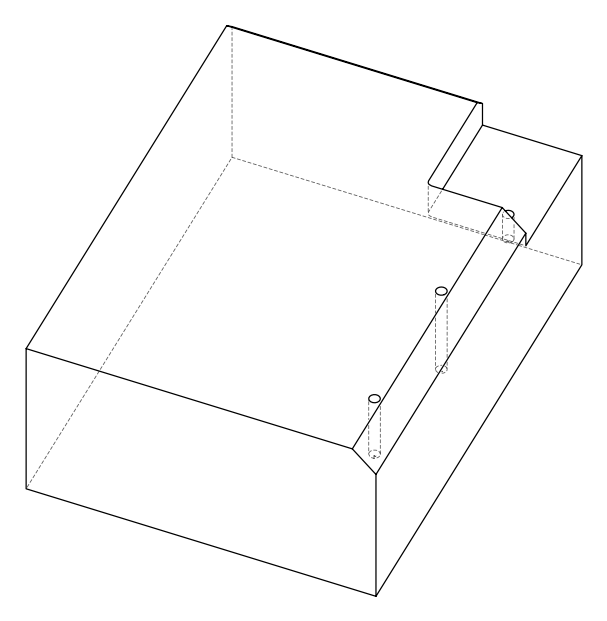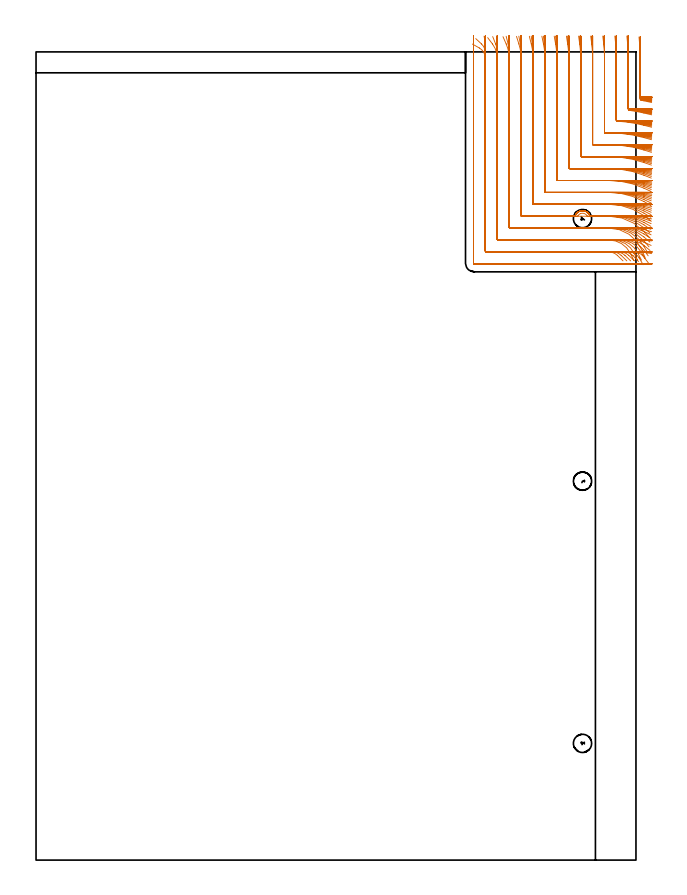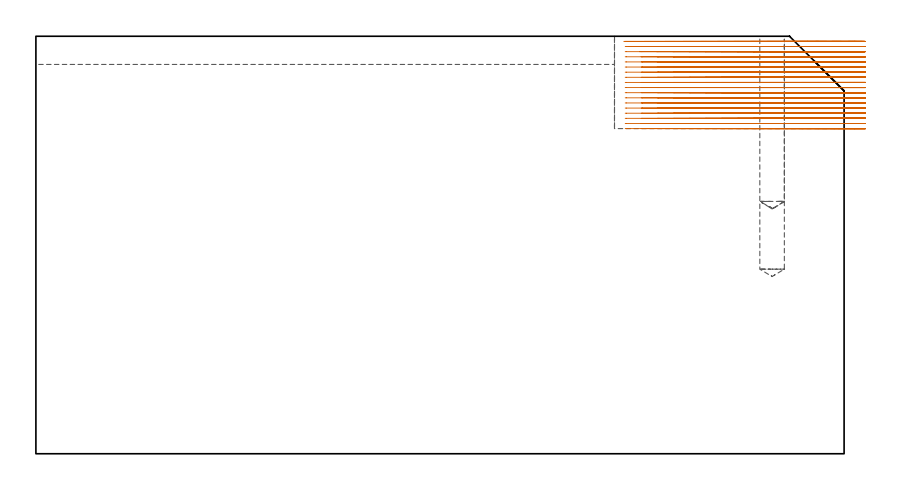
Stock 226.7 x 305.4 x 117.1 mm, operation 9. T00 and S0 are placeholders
(PLAN: 9 operations, 3 tool changes, 70.7 min)
(1 SPOT_DRILL | STEP1POCKET | NXT0321_9005460120000 | 0.03 min | 1 mm3)
(2 SPOT_DRILL_1 | STEP1POCKET_1 | NXT0321_9005460120000 | 0.03 min | 0 mm3)
(3 SPOT_DRILL_2 | STEP1POCKET_2 | NXT0321_9005460120000 | 0.03 min | 2801 mm3)
(4 DRILL_BLIND_HOLE_INTO_CENTER | STEP1POCKET | UGT0301_464 | 0.2 min | 1747 mm3)
(5 DRILL_BLIND_HOLE_INTO_CENTER_1 | STEP1POCKET_1 | UGT0301_464 | 0.28 min | 2456 mm3)
(6 DRILL_BLIND_HOLE_INTO_CENTER_2 | STEP1POCKET_2 | UGT0301_464 | 0.1 min | 804 mm3)
(7 AREA_MILL | FG_CHAMFER_SURFACE | UGT0205_001 | 4.11 min | 5219 mm3)
(8 AREA_MILL_1 | FG_CHAMFER_SURFACE_1 | UGT0205_001 | 10.91 min | 26872 mm3)
(9 MILL_CORNER_NOTCH_RECTANGULAR | CORNER_NOTCH_RECTANGULAR | NXT0201_008 | Follow Part, ap 1.5, ae 75% | 55 min | 134739 mm3)
(TOOL NXT0321_9005460120000 | NC Spot Drill, 142deg, 12mm, Carbide, Uncoated | D12 PA142 FL30 Z2)
(TOOL UGT0301_464 | Carbide Drill 6.9 mm | D6.9 PA118 FL69 Z2)
(TOOL UGT0205_001 | Chamfer Mill 20 x 3 x 45 deg. | D20 FL50 Z2)
(TOOL NXT0201_008 | ENDMILL 6mm [2P460-0600-NA 1630] | D6 FL26 Z6)
(OP 9 MILL_CORNER_NOTCH_RECTANGULAR)
G17 G21 G94 G90
T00 M6
G54
G17 G0 G90 X227.852 Y311.047 S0 M3
G43 Z127.1 H1
Z115.661
G94 G1 X228.094 Y308.056 F250.
G2 X228.3 Y302.966 R63. F500.
G1 Y287.432
G3 X228.539 Y287.142 R0.3
G2 X229.7 Y286.905 R63.
G1 X232.634 Y286.278 F250.
G0 Z127.1
X223.268 Y311.387
Z115.661
G1 X223.547 Y308.4
G2 X223.8 Y302.966 R58.5 F500.
G1 Y283.605
G3 X224.057 Y283.312 R0.3
G2 X229.7 Y282.295 R58.5
G1 X232.623 Y281.619 F250.
G0 Z127.1
X218.724 Y311.385
Z115.661
G1 X219.026 Y308.4
G2 X219.3 Y302.966 R54. F500.
G1 Y279.509
G3 X219.579 Y279.213 R0.3
G2 X229.7 Y277.666 R54.
G1 X232.609 Y276.934 F250.
G0 Z127.1
X214.171 Y311.382
Z115.661
G1 X214.501 Y308.4
G2 X214.8 Y302.966 R49.5 F500.
G1 Y275.096
G3 X215.096 Y274.8 R0.3
G1 X216.517
G2 X229.7 Y273.012 R49.5
G1 X232.592 Y272.213 F250.
G0 Z127.1
X209.608 Y311.378
Z115.661
G1 X209.971 Y308.4
G2 X210.3 Y302.966 R45. F500.
G1 Y270.596
G3 X210.596 Y270.3 R0.3
G1 X216.517
G2 X229.7 Y268.326 R45.
G1 X232.568 Y267.447 F250.
G0 Z127.1
X205.031 Y311.373
Z115.661
G1 X205.434 Y308.4
G2 X205.8 Y302.966 R40.5 F500.
G1 Y266.097
G3 X206.097 Y265.8 R0.3
G1 X216.517
G2 X229.7 Y263.594 R40.5
G1 X232.537 Y262.618 F250.
G0 Z127.1
X200.435 Y311.366
Z115.661
G1 X200.887 Y308.4
G2 X201.3 Y302.966 R36. F500.
G1 Y261.597
G3 X201.597 Y261.3 R0.3
G1 X216.517
G2 X229.7 Y258.8 R36.
G1 X232.492 Y257.701 F250.
G0 Z127.1
X195.81 Y311.355
Z115.661
G1 X196.328 Y308.4
G2 X196.8 Y302.966 R31.5 F500.
G1 Y257.097
G3 X197.097 Y256.8 R0.3
G1 X216.517
G2 X229.7 Y253.909 R31.5
G1 X232.425 Y252.653 F250.
G0 Z127.1
X191.144 Y311.339
Z115.661
G1 X191.747 Y308.4
G2 X192.3 Y302.966 R27. F500.
G1 Y252.597
G3 X192.597 Y252.3 R0.3
G1 X216.517
G2 X229.7 Y248.863 R27.
G1 X232.318 Y247.398 F250.
G0 Z127.1
X186.409 Y311.311
Z115.661
G1 X187.134 Y308.4
G2 X187.8 Y302.966 R22.5 F500.
G1 Y248.097
G3 X188.097 Y247.8 R0.3
G1 X216.517
G2 X229.7 Y243.534 R22.5
G1 X232.131 Y241.776 F250.
G0 Z127.1
X181.554 Y311.26
Z115.661
G1 X182.46 Y308.4
G2 X183.3 Y302.966 R18. F500.
G1 Y243.597
G3 X183.597 Y243.3 R0.3
G1 X203.644
G2 X203.973 Y244.01 R3.005
X209.215 Y243.668 R2.997
X209.358 Y243.3 R2.999
G1 X216.517
G2 X229.7 Y237.556 R18.
G1 X231.743 Y235.359 F250.
G0 Z127.1
X176.45 Y311.146
Z115.661
G1 X177.658 Y308.4
G2 X178.8 Y302.966 R13.5 F500.
G1 Y239.098
G3 X179.098 Y238.8 R0.3
G1 X216.517
G2 X229.019 Y230.396 R13.5
G1 X230.151 Y227.618 F250.
G0 Z127.1
X170.663 Y310.791
Z115.661
G1 X172.474 Y308.4
G2 X174.3 Y302.966 R9. F500.
G1 Y234.598
G3 X174.598 Y234.3 R0.3
G1 X216.517
G2 X224.58 Y229.3 R9.
G1 X225.913 Y226.612 F250.
G0 Z127.1
X164.903 Y308.359
Z115.661
G1 X167.514 Y306.883
G2 X169.8 Y302.966 R4.5 F500.
G1 Y230.098
G3 X170.098 Y229.8 R0.3
G1 X216.517
G2 X219.654 Y228.527 R4.5
G1 X221.805 Y226.436 F250.
G0 Z127.1
X165.3 Y305.966
Z115.661
G1 Y302.966
Y225.598 F500.
G3 X165.598 Y225.3 R0.3
G1 X216.517
X219.517 F250.
G0 Z127.1
X228.096 Y310.975
Z114.222
G1 X228.233 Y307.978
G2 X228.3 Y305.084 R63. F500.
G1 Y287.695
G3 X228.545 Y287.404 R0.3
G2 X229.7 Y287.196 R63.
G1 X232.647 Y286.637 F250.
G0 Z127.1
X223.536 Y311.395
Z114.222
G1 X223.706 Y308.4
G2 X223.8 Y305.084 R58.5 F500.
G1 Y283.774
G3 X224.065 Y283.48 R0.3
G2 X229.7 Y282.609 R58.5
G1 X232.639 Y282.007 F250.
G0 Z127.1
X219.014 Y311.394
Z114.222
G1 X219.198 Y308.4
G2 X219.3 Y305.084 R54. F500.
G1 Y279.571
G3 X219.587 Y279.275 R0.3
G2 X229.7 Y278.008 R54.
G1 X232.628 Y277.356 F250.
G0 Z127.1
X214.488 Y311.393
Z114.222
G1 X214.689 Y308.4
G2 X214.8 Y305.084 R49.5 F500.
G1 Y275.096
G3 X215.096 Y274.8 R0.3
G1 X217.958
G2 X229.7 Y273.387 R49.5
G1 X232.614 Y272.675 F250.
G0 Z127.1
X209.957 Y311.392
Z114.222
G1 X210.178 Y308.4
G2 X210.3 Y305.084 R45. F500.
G1 Y270.596
G3 X210.596 Y270.3 R0.3
G1 X217.958
G2 X229.7 Y268.741 R45.
G1 X232.596 Y267.958 F250.
G0 Z127.1
X205.418 Y311.39
Z114.222
G1 X205.664 Y308.4
G2 X205.8 Y305.084 R40.5 F500.
G1 Y266.097
G3 X206.097 Y265.8 R0.3
G1 X217.958
G2 X229.7 Y264.06 R40.5
G1 X232.571 Y263.191 F250.
G0 Z127.1
X200.871 Y311.387
Z114.222
G1 X201.147 Y308.4
G2 X201.3 Y305.084 R36. F500.
G1 Y261.597
G3 X201.597 Y261.3 R0.3
G1 X217.958
G2 X229.7 Y259.331 R36.
G1 X232.536 Y258.353 F250.
G0 Z127.1
X196.309 Y311.383
Z114.222
G1 X196.625 Y308.4
G2 X196.8 Y305.084 R31.5 F500.
G1 Y257.097
G3 X197.097 Y256.8 R0.3
G1 X217.958
G2 X229.7 Y254.53 R31.5
G1 X232.484 Y253.411 F250.
G0 Z127.1
X191.727 Y311.377
Z114.222
G1 X192.096 Y308.4
G2 X192.3 Y305.084 R27. F500.
G1 Y252.597
G3 X192.597 Y252.3 R0.3
G1 X217.958
G2 X229.7 Y249.613 R27.
G1 X232.401 Y248.308 F250.
G0 Z127.1
X187.112 Y311.367
Z114.222
G1 X187.554 Y308.4
G2 X187.8 Y305.084 R22.5 F500.
G1 Y248.097
G3 X188.097 Y247.8 R0.3
G1 X217.958
G2 X229.7 Y244.493 R22.5
G1 X232.259 Y242.927 F250.
G0 Z127.1
X182.439 Y311.349
Z114.222
G1 X182.992 Y308.4
G2 X183.3 Y305.084 R18. F500.
G1 Y243.597
G3 X183.597 Y243.3 R0.3
G1 X203.644
G2 X203.973 Y244.01 R3.005
X209.215 Y243.668 R2.997
X209.358 Y243.3 R2.999
G1 X217.958
G2 X229.7 Y238.943 R18.
G1 X231.974 Y236.986 F250.
G0 Z127.1
X177.65 Y311.308
Z114.222
G1 X178.386 Y308.4
G2 X178.8 Y305.084 R13.5 F500.
G1 Y239.097
G3 X179.098 Y238.8 R0.3
G1 X217.958
G2 X229.684 Y231.989 R13.5
G1 X231.17 Y229.384 F250.
G0 Z127.1
X172.562 Y311.189
Z114.222
G1 X173.667 Y308.4
G2 X174.3 Y305.084 R9. F500.
G1 Y234.598
G3 X174.598 Y234.3 R0.3
G1 X217.958
G2 X226.02 Y229.3 R9.
G1 X227.353 Y226.613 F250.
G0 Z127.1
X166.157 Y310.424
Z114.222
G1 X168.358 Y308.385
G2 X169.8 Y305.084 R4.5 F500.
G1 Y230.098
G3 X170.098 Y229.8 R0.3
G1 X217.958
G2 X221.094 Y228.527 R4.5
G1 X223.245 Y226.436 F250.
G0 Z127.1
X165.3 Y308.084
Z114.222
G1 Y305.084
Y225.598 F500.
G3 X165.598 Y225.3 R0.3
G1 X217.958
X220.958 F250.
G0 Z127.1
X228.29 Y310.938
Z112.783
G1 X228.3 Y307.938
Y307.743 F500.
Y287.923
G3 X228.552 Y287.631 R0.3
G2 X229.7 Y287.452 R63.
G1 X232.66 Y286.961 F250.
G0 Z127.1
X223.763 Y311.4
Z112.783
G1 X223.796 Y308.4
G2 X223.8 Y307.743 R58.5 F500.
G1 Y283.907
G3 X224.072 Y283.613 R0.3
G2 X229.7 Y282.885 R58.5
G1 X232.653 Y282.357 F250.
G0 Z127.1
X219.259 Y311.4
Z112.783
G1 X219.296 Y308.4
G2 X219.3 Y307.743 R54. F500.
G1 Y279.596
G3 X219.595 Y279.3 R0.3
G2 X229.7 Y278.308 R54.
G1 X232.645 Y277.735 F250.
G0 Z127.1
X214.756 Y311.4
Z112.783
G1 X214.796 Y308.4
G2 X214.8 Y307.743 R49.5 F500.
G1 Y275.096
G3 X215.096 Y274.8 R0.3
G1 X219.396
G2 X229.7 Y273.716 R49.5
G1 X232.634 Y273.091 F250.
G0 Z127.1
X210.251 Y311.4
Z112.783
G1 X210.295 Y308.4
G2 X210.3 Y307.743 R45. F500.
G1 Y270.596
G3 X210.596 Y270.3 R0.3
G1 X219.396
G2 X229.7 Y269.104 R45.
G1 X232.62 Y268.417 F250.
G0 Z127.1
X205.746 Y311.4
Z112.783
G1 X205.795 Y308.4
G2 X205.8 Y307.743 R40.5 F500.
G1 Y266.097
G3 X206.097 Y265.8 R0.3
G1 X219.396
G2 X229.7 Y264.467 R40.5
G1 X232.601 Y263.704 F250.
G0 Z127.1
X201.239 Y311.4
Z112.783
G1 X201.294 Y308.4
G2 X201.3 Y307.743 R36. F500.
G1 Y261.597
G3 X201.597 Y261.3 R0.3
G1 X219.396
G2 X229.7 Y259.794 R36.
G1 X232.574 Y258.935 F250.
G0 Z127.1
X196.731 Y311.399
Z112.783
G1 X196.793 Y308.4
G2 X196.8 Y307.743 R31.5 F500.
G1 Y257.097
G3 X197.097 Y256.8 R0.3
G1 X219.396
G2 X229.7 Y255.067 R31.5
G1 X232.535 Y254.086 F250.
G0 Z127.1
X192.219 Y311.399
Z112.783
G1 X192.292 Y308.4
G2 X192.3 Y307.743 R27. F500.
G1 Y252.597
G3 X192.597 Y252.3 R0.3
G1 X219.396
G2 X229.7 Y250.256 R27.
G1 X232.473 Y249.112 F250.
G0 Z127.1
X187.703 Y311.399
Z112.783
G1 X187.79 Y308.4
G2 X187.8 Y307.743 R22.5 F500.
G1 Y248.097
G3 X188.097 Y247.8 R0.3
G1 X219.396
G2 X229.7 Y245.302 R22.5
G1 X232.367 Y243.928 F250.
G0 Z127.1
X183.178 Y311.398
Z112.783
G1 X183.288 Y308.4
G2 X183.3 Y307.743 R18. F500.
G1 Y243.597
G3 X183.597 Y243.3 R0.3
G1 X203.644
G2 X203.973 Y244.01 R3.005
X209.215 Y243.668 R2.997
X209.358 Y243.3 R2.999
G1 X219.396
G2 X229.7 Y240.059 R18.
G1 X232.16 Y238.341 F250.
G0 Z127.1
X178.638 Y311.396
Z112.783
G1 X178.784 Y308.4
G2 X178.8 Y307.743 R13.5 F500.
G1 Y239.097
G3 X179.097 Y238.8 R0.3
G1 X219.396
G2 X229.7 Y234.022 R13.5
G1 X231.638 Y231.732 F250.
G0 Z127.1
X174.057 Y311.392
Z112.783
G1 X174.276 Y308.4
G2 X174.3 Y307.743 R9. F500.
G1 Y234.598
G3 X174.598 Y234.3 R0.3
G1 X219.396
G2 X227.414 Y229.387 R9.
G1 X228.777 Y226.714 F250.
G0 Z127.1
X169.313 Y311.368
Z112.783
G1 X169.752 Y308.4
G2 X169.8 Y307.743 R4.5 F500.
G1 Y230.098
G3 X170.098 Y229.8 R0.3
G1 X219.396
G2 X222.533 Y228.527 R4.5
G1 X224.684 Y226.435 F250.
G0 Z127.1
X165.3 Y310.743
Z112.783
G1 Y307.743
Y225.598 F500.
G3 X165.598 Y225.3 R0.3
G1 X219.396
X222.396 F250.
G0 Z127.1
X228.3 Y310.938
Z111.344
G1 Y307.938
Y288.117 F500.
G3 X228.559 Y287.824 R0.3
G2 X229.7 Y287.673 R63.
G1 X232.67 Y287.25 F250.
G0 Z127.1
X223.799 Y311.4
Z111.344
G1 X223.8 Y308.4
Y288.117 F500.
Y284.005
G3 X224.079 Y283.71 R0.3
G2 X229.7 Y283.124 R58.5
G1 X232.665 Y282.669 F250.
G0 Z127.1
X219.299 Y311.4
Z111.344
G1 X219.3 Y308.4
Y284.005 F500.
Y279.596
G3 X219.596 Y279.3 R0.3
G1 X220.831
G2 X229.7 Y278.567 R54.
G1 X232.659 Y278.074 F250.
G0 Z127.1
X214.799 Y311.4
Z111.344
G1 X214.8 Y308.4
Y279.596 F500.
Y275.096
G3 X215.096 Y274.8 R0.3
G1 X220.831
G2 X229.7 Y273.999 R49.5
G1 X232.651 Y273.462 F250.
G0 Z127.1
X210.299 Y311.4
Z111.344
G1 X210.3 Y308.4
Y275.096 F500.
Y270.596
G3 X210.596 Y270.3 R0.3
G1 X220.831
G2 X229.7 Y269.417 R45.
G1 X232.641 Y268.826 F250.
G0 Z127.1
X205.799 Y311.4
Z111.344
G1 X205.8 Y308.4
Y270.596 F500.
Y266.097
G3 X206.097 Y265.8 R0.3
G1 X220.831
G2 X229.7 Y264.817 R40.5
G1 X232.627 Y264.16 F250.
G0 Z127.1
X201.298 Y311.4
Z111.344
G1 X201.3 Y308.4
Y266.097 F500.
Y261.597
G3 X201.597 Y261.3 R0.3
G1 X220.831
G2 X229.7 Y260.191 R36.
G1 X232.608 Y259.451 F250.
G0 Z127.1
X196.798 Y311.4
Z111.344
G1 X196.8 Y308.4
Y261.597 F500.
Y257.097
G3 X197.097 Y256.8 R0.3
G1 X220.831
G2 X229.7 Y255.526 R31.5
G1 X232.579 Y254.681 F250.
G0 Z127.1
X192.298 Y311.4
Z111.344
G1 X192.3 Y308.4
Y257.097 F500.
Y252.597
G3 X192.597 Y252.3 R0.3
G1 X220.831
G2 X229.7 Y250.802 R27.
G1 X232.534 Y249.817 F250.
G0 Z127.1
X187.797 Y311.4
Z111.344
G1 X187.8 Y308.4
Y252.597 F500.
Y248.097
G3 X188.097 Y247.8 R0.3
G1 X220.831
G2 X229.7 Y245.978 R22.5
G1 X232.457 Y244.796 F250.
G0 Z127.1
X183.297 Y311.4
Z111.344
G1 X183.3 Y308.4
Y248.097 F500.
Y243.597
G3 X183.597 Y243.3 R0.3
G1 X203.644
G2 X203.973 Y244.01 R3.005
X209.215 Y243.668 R2.997
X209.358 Y243.3 R2.999
G1 X220.831
G2 X229.7 Y240.964 R18.
G1 X232.311 Y239.485 F250.
G0 Z127.1
X178.796 Y311.4
Z111.344
G1 X178.8 Y308.4
Y243.597 F500.
Y239.097
G3 X179.097 Y238.8 R0.3
G1 X220.831
G2 X229.7 Y235.478 R13.5
G1 X231.962 Y233.508 F250.
G0 Z127.1
X174.294 Y311.4
Z111.344
G1 X174.3 Y308.4
Y239.097 F500.
Y234.598
G3 X174.598 Y234.3 R0.3
G1 X220.831
G2 X228.547 Y229.934 R9.
G1 X230.091 Y227.362 F250.
G0 Z127.1
X169.787 Y311.4
Z111.344
G1 X169.8 Y308.4
Y234.598 F500.
Y230.098
G3 X170.098 Y229.8 R0.3
G1 X220.831
G2 X223.968 Y228.527 R4.5
G1 X226.119 Y226.435 F250.
G0 Z127.1
X165.3 Y311.381
Z111.344
G1 Y308.381
Y225.598 F500.
G3 X165.598 Y225.3 R0.3
G1 X220.831
X223.831 F250.
G0 Z127.1
X228.3 Y310.938
Z109.905
G1 Y307.938
Y288.284 F500.
G3 X228.566 Y287.99 R0.3
G2 X229.7 Y287.867 R63.
G1 X232.679 Y287.516 F250.
G0 Z127.1
X223.8 Y311.4
Z109.905
G1 Y308.4
Y284.069 F500.
G3 X224.087 Y283.774 R0.3
G2 X229.7 Y283.334 R58.5
G1 X232.676 Y282.956 F250.
G0 Z127.1
X219.3 Y311.4
Z109.905
G1 Y308.4
Y279.596 F500.
G3 X219.596 Y279.3 R0.3
G1 X222.328
G2 X229.7 Y278.794 R54.
G1 X232.672 Y278.385 F250.
G0 Z127.1
X214.8 Y311.4
Z109.905
G1 Y308.4
Y275.096 F500.
G3 X215.096 Y274.8 R0.3
G1 X222.328
G2 X229.7 Y274.248 R49.5
G1 X232.667 Y273.801 F250.
G0 Z127.1
X210.3 Y311.4
Z109.905
G1 Y308.4
Y270.596 F500.
G3 X210.596 Y270.3 R0.3
G1 X222.328
G2 X229.7 Y269.692 R45.
G1 X232.659 Y269.201 F250.
G0 Z127.1
X205.8 Y311.4
Z109.905
G1 Y308.4
Y266.097 F500.
G3 X206.097 Y265.8 R0.3
G1 X222.328
G2 X229.7 Y265.123 R40.5
G1 X232.65 Y264.577 F250.
G0 Z127.1
X201.3 Y311.4
Z109.905
G1 Y308.4
Y261.597 F500.
G3 X201.597 Y261.3 R0.3
G1 X222.328
G2 X229.7 Y260.537 R36.
G1 X232.636 Y259.923 F250.
G0 Z127.1
X196.8 Y311.4
Z109.905
G1 Y308.4
Y257.097 F500.
G3 X197.097 Y256.8 R0.3
G1 X222.328
G2 X229.7 Y255.925 R31.5
G1 X232.617 Y255.223 F250.
G0 Z127.1
X192.3 Y311.4
Z109.905
G1 Y308.4
Y252.597 F500.
G3 X192.597 Y252.3 R0.3
G1 X222.328
G2 X229.7 Y251.274 R27.
G1 X232.586 Y250.455 F250.
G0 Z127.1
X187.8 Y311.4
Z109.905
G1 Y308.4
Y248.097 F500.
G3 X188.097 Y247.8 R0.3
G1 X222.328
G2 X229.7 Y246.558 R22.5
G1 X232.534 Y245.575 F250.
G0 Z127.1
X183.3 Y311.4
Z109.905
G1 Y308.4
Y243.597 F500.
G3 X183.597 Y243.3 R0.3
G1 X203.644
G2 X203.973 Y244.01 R3.005
X209.215 Y243.668 R2.997
X209.358 Y243.3 R2.999
G1 X222.328
G2 X229.7 Y241.721 R18.
G1 X232.437 Y240.493 F250.
G0 Z127.1
X178.8 Y311.4
Z109.905
G1 Y308.4
Y239.097 F500.
G3 X179.097 Y238.8 R0.3
G1 X222.328
G2 X229.7 Y236.61 R13.5
G1 X232.213 Y234.972 F250.
G0 Z127.1
X174.3 Y311.4
Z109.905
G1 Y308.4
Y234.598 F500.
G3 X174.598 Y234.3 R0.3
G1 X222.328
G2 X229.5 Y230.738 R9.
G1 X231.313 Y228.347 F250.
G0 Z127.1
X169.8 Y311.4
Z109.905
G1 Y308.4
Y230.098 F500.
G3 X170.098 Y229.8 R0.3
G1 X222.328
G2 X225.625 Y228.364 R4.5
G1 X227.667 Y226.166 F250.
G0 Z127.1
X165.3 Y311.4
Z109.905
G1 Y308.4
Y225.598 F500.
G3 X165.598 Y225.3 R0.3
G1 X222.328
X225.328 F250.
G0 Z127.1
X228.3 Y310.938
Z108.467
G1 Y307.938
Y288.429 F500.
G3 X228.574 Y288.134 R0.3
G2 X229.7 Y288.042 R63.
G1 X232.688 Y287.771 F250.
G0 Z127.1
X223.8 Y311.4
Z108.467
G1 Y308.4
Y284.096 F500.
G3 X224.095 Y283.8 R0.3
G2 X229.7 Y283.522 R58.5
G1 X232.686 Y283.23 F250.
G0 Z127.1
X219.3 Y311.4
Z108.467
G1 Y308.4
Y279.596 F500.
G3 X219.596 Y279.3 R0.3
G1 X224.005
G2 X229.7 Y278.999 R54.
G1 X232.683 Y278.682 F250.
G0 Z127.1
X214.8 Y311.4
Z108.467
G1 Y308.4
Y275.096 F500.
G3 X215.096 Y274.8 R0.3
G1 X224.005
G2 X229.7 Y274.471 R49.5
G1 X232.68 Y274.126 F250.
G0 Z127.1
X210.3 Y311.4
Z108.467
G1 Y308.4
Y270.596 F500.
G3 X210.596 Y270.3 R0.3
G1 X224.005
G2 X229.7 Y269.938 R45.
G1 X232.676 Y269.559 F250.
G0 Z127.1
X205.8 Y311.4
Z108.467
G1 Y308.4
Y266.097 F500.
G3 X206.097 Y265.8 R0.3
G1 X224.005
G2 X229.7 Y265.398 R40.5
G1 X232.67 Y264.976 F250.
G0 Z127.1
X201.3 Y311.4
Z108.467
G1 Y308.4
Y261.597 F500.
G3 X201.597 Y261.3 R0.3
G1 X224.005
G2 X229.7 Y260.847 R36.
G1 X232.662 Y260.372 F250.
G0 Z127.1
X196.8 Y311.4
Z108.467
G1 Y308.4
Y257.097 F500.
G3 X197.097 Y256.8 R0.3
G1 X224.005
G2 X229.7 Y256.281 R31.5
G1 X232.651 Y255.739 F250.
G0 Z127.1
X192.3 Y311.4
Z108.467
G1 Y308.4
Y252.597 F500.
G3 X192.597 Y252.3 R0.3
G1 X224.005
G2 X229.7 Y251.693 R27.
G1 X232.633 Y251.06 F250.
G0 Z127.1
X187.8 Y311.4
Z108.467
G1 Y308.4
Y248.097 F500.
G3 X188.097 Y247.8 R0.3
G1 X224.005
G2 X229.7 Y247.067 R22.5
G1 X232.602 Y246.308 F250.
G0 Z127.1
X183.3 Y311.4
Z108.467
G1 Y308.4
Y243.597 F500.
G3 X183.597 Y243.3 R0.3
G1 X203.644
G2 X203.973 Y244.01 R3.005
X209.215 Y243.668 R2.997
X209.358 Y243.3 R2.999
G1 X224.005
G2 X229.7 Y242.375 R18.
G1 X232.546 Y241.426 F250.
G0 Z127.1
X178.8 Y311.4
Z108.467
G1 Y308.4
Y239.097 F500.
G3 X179.097 Y238.8 R0.3
G1 X224.005
G2 X229.7 Y237.54 R13.5
G1 X232.42 Y236.274 F250.
G0 Z127.1
X174.3 Y311.4
Z108.467
G1 Y308.4
Y234.598 F500.
G3 X174.598 Y234.3 R0.3
G1 X224.005
G2 X229.7 Y232.269 R9.
G1 X232.023 Y230.371 F250.
G0 Z127.1
X169.8 Y311.4
Z108.467
G1 Y308.4
Y230.098 F500.
G3 X170.098 Y229.8 R0.3
G1 X224.005
G2 X227.887 Y227.577 R4.5
G1 X229.404 Y224.989 F250.
G0 Z127.1
X165.3 Y311.4
Z108.467
G1 Y308.4
Y225.598 F500.
G3 X165.598 Y225.3 R0.3
G1 X224.005
X227.005 F250.
G0 Z127.1
X228.3 Y310.938
Z107.028
G1 Y307.938
Y288.543 F500.
G3 X228.583 Y288.247 R0.3
G2 X229.7 Y288.192 R63.
G1 X232.695 Y288.016 F250.
G0 Z127.1
X223.8 Y311.4
Z107.028
G1 Y308.4
Y284.096 F500.
G3 X224.096 Y283.8 R0.3
G1 X226.005
G2 X229.7 Y283.683 R58.5
G1 X232.694 Y283.494 F250.
G0 Z127.1
X219.3 Y311.4
Z107.028
G1 Y308.4
Y279.596 F500.
G3 X219.596 Y279.3 R0.3
G1 X226.005
G2 X229.7 Y279.173 R54.
G1 X232.693 Y278.968 F250.
G0 Z127.1
X214.8 Y311.4
Z107.028
G1 Y308.4
Y275.096 F500.
G3 X215.096 Y274.8 R0.3
G1 X226.005
G2 X229.7 Y274.662 R49.5
G1 X232.692 Y274.438 F250.
G0 Z127.1
X210.3 Y311.4
Z107.028
G1 Y308.4
Y270.596 F500.
G3 X210.596 Y270.3 R0.3
G1 X226.005
G2 X229.7 Y270.148 R45.
G1 X232.69 Y269.902 F250.
G0 Z127.1
X205.8 Y311.4
Z107.028
G1 Y308.4
Y266.097 F500.
G3 X206.097 Y265.8 R0.3
G1 X226.005
G2 X229.7 Y265.631 R40.5
G1 X232.687 Y265.357 F250.
G0 Z127.1
X201.3 Y311.4
Z107.028
G1 Y308.4
Y261.597 F500.
G3 X201.597 Y261.3 R0.3
G1 X226.005
G2 X229.7 Y261.11 R36.
G1 X232.684 Y260.802 F250.
G0 Z127.1
X196.8 Y311.4
Z107.028
G1 Y308.4
Y257.097 F500.
G3 X197.097 Y256.8 R0.3
G1 X226.005
G2 X229.7 Y256.583 R31.5
G1 X232.679 Y256.231 F250.
G0 Z127.1
X192.3 Y311.4
Z107.028
G1 Y308.4
Y252.597 F500.
G3 X192.597 Y252.3 R0.3
G1 X226.005
G2 X229.7 Y252.046 R27.
G1 X232.672 Y251.635 F250.
G0 Z127.1
X187.8 Y311.4
Z107.028
G1 Y308.4
Y248.097 F500.
G3 X188.097 Y247.8 R0.3
G1 X226.005
G2 X229.7 Y247.495 R22.5
G1 X232.659 Y247.002 F250.
G0 Z127.1
X183.3 Y311.4
Z107.028
G1 Y308.4
Y243.597 F500.
G3 X183.597 Y243.3 R0.3
G1 X203.644
G2 X203.972 Y244.009 R3.007
X209.215 Y243.669 R2.997
X209.358 Y243.3 R2.998
G1 X226.005
G2 X229.7 Y242.917 R18.
G1 X232.636 Y242.301 F250.
G0 Z127.1
X178.8 Y311.4
Z107.028
G1 Y308.4
Y239.097 F500.
G3 X179.097 Y238.8 R0.3
G1 X226.005
G2 X229.7 Y238.285 R13.5
G1 X232.585 Y237.464 F250.
G0 Z127.1
X174.3 Y311.4
Z107.028
G1 Y308.4
Y234.598 F500.
G3 X174.598 Y234.3 R0.3
G1 X226.005
G2 X229.7 Y233.507 R9.
G1 X232.436 Y232.275 F250.
G0 Z127.1
X169.8 Y311.4
Z107.028
G1 Y308.4
Y230.098 F500.
G3 X170.098 Y229.8 R0.3
G1 X226.005
G2 X229.582 Y228.031 R4.5
G1 X231.402 Y225.647 F250.
G0 Z127.1
X165.3 Y311.4
Z107.028
G1 Y308.4
Y225.598 F500.
G3 X165.598 Y225.3 R0.3
G1 X226.005
X229.005 F250.
G0 Z127.1
X228.3 Y310.938
Z105.589
G1 Y307.938
Y288.596 F500.
G3 X228.596 Y288.3 R0.3
G2 X229.7 Y288.295 R63.
G1 X232.7 Y288.256 F250.
G0 Z127.1
X223.8 Y311.4
Z105.589
G1 Y308.4
Y284.096 F500.
G3 X224.096 Y283.8 R0.3
G1 X228.872
G2 X229.7 Y283.794 R58.5
G1 X232.7 Y283.752 F250.
G0 Z127.1
X219.3 Y311.4
Z105.589
G1 Y308.4
Y279.596 F500.
G3 X219.596 Y279.3 R0.3
G1 X228.872
G2 X229.7 Y279.294 R54.
G1 X232.7 Y279.248 F250.
G0 Z127.1
X214.8 Y311.4
Z105.589
G1 Y308.4
Y275.096 F500.
G3 X215.096 Y274.8 R0.3
G1 X228.872
G2 X229.7 Y274.793 R49.5
G1 X232.7 Y274.743 F250.
G0 Z127.1
X210.3 Y311.4
Z105.589
G1 Y308.4
Y270.596 F500.
G3 X210.596 Y270.3 R0.3
G1 X228.872
G2 X229.7 Y270.292 R45.
G1 X232.699 Y270.237 F250.
G0 Z127.1
X205.8 Y311.4
Z105.589
G1 Y308.4
Y266.097 F500.
G3 X206.097 Y265.8 R0.3
G1 X228.872
G2 X229.7 Y265.792 R40.5
G1 X232.699 Y265.73 F250.
G0 Z127.1
X201.3 Y311.4
Z105.589
G1 Y308.4
Y261.597 F500.
G3 X201.597 Y261.3 R0.3
G1 X228.872
G2 X229.7 Y261.29 R36.
G1 X232.699 Y261.221 F250.
G0 Z127.1
X196.8 Y311.4
Z105.589
G1 Y308.4
Y257.097 F500.
G3 X197.097 Y256.8 R0.3
G1 X228.872
G2 X229.7 Y256.789 R31.5
G1 X232.699 Y256.71 F250.
G0 Z127.1
X192.3 Y311.4
Z105.589
G1 Y308.4
Y252.597 F500.
G3 X192.597 Y252.3 R0.3
G1 X228.872
G2 X229.7 Y252.287 R27.
G1 X232.699 Y252.195 F250.
G0 Z127.1
X187.8 Y311.4
Z105.589
G1 Y308.4
Y248.097 F500.
G3 X188.097 Y247.8 R0.3
G1 X228.872
G2 X229.7 Y247.785 R22.5
G1 X232.698 Y247.674 F250.
G0 Z127.1
X183.3 Y311.4
Z105.589
G1 Y308.4
Y243.597 F500.
G3 X183.597 Y243.3 R0.3
G1 X203.644
G2 X203.972 Y244.009 R3.007
X209.215 Y243.669 R2.997
X209.358 Y243.3 R2.998
G1 X228.872
G2 X229.7 Y243.281 R18.
G1 X232.697 Y243.143 F250.
G0 Z127.1
X178.8 Y311.4
Z105.589
G1 Y308.4
Y239.097 F500.
G3 X179.097 Y238.8 R0.3
G1 X228.872
G2 X229.7 Y238.775 R13.5
G1 X232.694 Y238.591 F250.
G0 Z127.1
X174.3 Y311.4
Z105.589
G1 Y308.4
Y234.598 F500.
G3 X174.598 Y234.3 R0.3
G1 X228.872
G2 X229.7 Y234.262 R9.
G1 X232.687 Y233.986 F250.
G0 Z127.1
X169.8 Y311.4
Z105.589
G1 Y308.4
Y230.098 F500.
G3 X170.098 Y229.8 R0.3
G1 X228.872
G2 X229.7 Y229.723 R4.5
G1 X232.649 Y229.171 F250.
G0 Z127.1
X165.3 Y311.4
Z105.589
G1 Y308.4
Y225.598 F500.
G3 X165.598 Y225.3 R0.3
G1 X228.872
X231.872 F250.
G0 Z127.1
X228.3 Y310.938
Z104.15
G1 Y307.938
Y288.596 F500.
G3 X228.596 Y288.3 R0.3
G1 X229.65
X229.7
X232.7 Y288.298 F250.
G0 Z127.1
X223.8 Y311.4
Z104.15
G1 Y308.4
Y284.096 F500.
G3 X224.096 Y283.8 R0.3
G1 X229.65
X229.7
X232.7 Y283.797 F250.
G0 Z127.1
X219.3 Y311.4
Z104.15
G1 Y308.4
Y279.596 F500.
G3 X219.596 Y279.3 R0.3
G1 X229.65
X229.7
X232.7 Y279.297 F250.
G0 Z127.1
X214.8 Y311.4
Z104.15
G1 Y308.4
Y275.096 F500.
G3 X215.096 Y274.8 R0.3
G1 X229.65
X229.7
X232.7 Y274.797 F250.
G0 Z127.1
X210.3 Y311.4
Z104.15
G1 Y308.4
Y270.596 F500.
G3 X210.596 Y270.3 R0.3
G1 X229.65
X229.7
X232.7 Y270.297 F250.
G0 Z127.1
X205.8 Y311.4
Z104.15
G1 Y308.4
Y266.097 F500.
G3 X206.097 Y265.8 R0.3
G1 X229.65
X229.7
X232.7 Y265.796 F250.
G0 Z127.1
X201.3 Y311.4
Z104.15
G1 Y308.4
Y261.597 F500.
G3 X201.597 Y261.3 R0.3
G1 X229.65
X229.7
X232.7 Y261.296 F250.
G0 Z127.1
X196.8 Y311.4
Z104.15
G1 Y308.4
Y257.097 F500.
G3 X197.097 Y256.8 R0.3
G1 X229.65
X229.7
X232.7 Y256.795 F250.
G0 Z127.1
X192.3 Y311.4
Z104.15
G1 Y308.4
Y252.597 F500.
G3 X192.597 Y252.3 R0.3
G1 X229.65
X229.7
X232.7 Y252.294 F250.
G0 Z127.1
X187.8 Y311.4
Z104.15
G1 Y308.4
Y248.097 F500.
G3 X188.097 Y247.8 R0.3
G1 X229.65
X229.7
X232.7 Y247.793 F250.
G0 Z127.1
X183.3 Y311.4
Z104.15
G1 Y308.4
Y243.597 F500.
G3 X183.597 Y243.3 R0.3
G1 X203.644
G2 X203.973 Y244.01 R3.005
X209.215 Y243.668 R2.997
X209.358 Y243.3 R2.999
G1 X229.65
X229.7
X232.7 Y243.292 F250.
G0 Z127.1
X178.8 Y311.4
Z104.15
G1 Y308.4
Y239.097 F500.
G3 X179.097 Y238.8 R0.3
G1 X229.65
X229.7
X232.7 Y238.789 F250.
G0 Z127.1
X174.3 Y311.4
Z104.15
G1 Y308.4
Y234.598 F500.
G3 X174.598 Y234.3 R0.3
G1 X229.65
X229.7
X232.7 Y234.283 F250.
G0 Z127.1
X169.8 Y311.4
Z104.15
G1 Y308.4
Y230.098 F500.
G3 X170.098 Y229.8 R0.3
G1 X229.65
X229.7
X232.7 Y229.767 F250.
G0 Z127.1
X165.3 Y311.4
Z104.15
G1 Y308.4
Y225.598 F500.
G3 X165.598 Y225.3 R0.3
G1 X229.65
X232.65 F250.
G0 Z127.1
X228.3 Y310.938
Z102.711
G1 Y307.938
Y288.596 F500.
G3 X228.596 Y288.3 R0.3
G1 X229.7
X232.7 F250.
G0 Z127.1
X223.8 Y311.4
Z102.711
G1 Y308.4
Y284.096 F500.
G3 X224.096 Y283.8 R0.3
G1 X229.7
X232.7 F250.
G0 Z127.1
X219.3 Y311.4
Z102.711
G1 Y308.4
Y279.596 F500.
G3 X219.596 Y279.3 R0.3
G1 X229.7
X232.7 F250.
G0 Z127.1
X214.8 Y311.4
Z102.711
G1 Y308.4
Y275.096 F500.
G3 X215.096 Y274.8 R0.3
G1 X229.7
X232.7 F250.
G0 Z127.1
X210.3 Y311.4
Z102.711
G1 Y308.4
Y270.596 F500.
G3 X210.596 Y270.3 R0.3
G1 X229.7
X232.7 F250.
G0 Z127.1
X205.8 Y311.4
Z102.711
G1 Y308.4
Y266.097 F500.
G3 X206.097 Y265.8 R0.3
G1 X229.7
X232.7 F250.
G0 Z127.1
X201.3 Y311.4
Z102.711
G1 Y308.4
Y261.597 F500.
G3 X201.597 Y261.3 R0.3
G1 X229.7
X232.7 F250.
G0 Z127.1
X196.8 Y311.4
Z102.711
G1 Y308.4
Y257.097 F500.
G3 X197.097 Y256.8 R0.3
G1 X229.7
X232.7 F250.
G0 Z127.1
X192.3 Y311.4
Z102.711
G1 Y308.4
Y252.597 F500.
G3 X192.597 Y252.3 R0.3
G1 X229.7
X232.7 F250.
G0 Z127.1
X187.8 Y311.4
Z102.711
G1 Y308.4
Y248.097 F500.
G3 X188.097 Y247.8 R0.3
G1 X229.7
X232.7 F250.
G0 Z127.1
X183.3 Y311.4
Z102.711
G1 Y308.4
Y243.597 F500.
G3 X183.597 Y243.3 R0.3
G1 X203.644
G2 X203.973 Y244.01 R3.005
X209.215 Y243.668 R2.997
X209.358 Y243.3 R2.999
G1 X229.7
X232.7 F250.
G0 Z127.1
X178.8 Y311.4
Z102.711
G1 Y308.4
Y239.097 F500.
G3 X179.097 Y238.8 R0.3
G1 X229.7
X232.7 F250.
G0 Z127.1
X174.3 Y311.4
Z102.711
G1 Y308.4
Y234.598 F500.
G3 X174.598 Y234.3 R0.3
G1 X229.7
X232.7 F250.
G0 Z127.1
X169.8 Y311.4
Z102.711
G1 Y308.4
Y230.098 F500.
G3 X170.098 Y229.8 R0.3
G1 X229.7
X232.7 F250.
G0 Z127.1
X165.3 Y311.4
Z102.711
G1 Y308.4
Y225.598 F500.
G3 X165.598 Y225.3 R0.3
G1 X229.7
X232.7 F250.
G0 Z127.1
X228.3 Y310.938
Z101.272
G1 Y307.938
Y288.596 F500.
G3 X228.596 Y288.3 R0.3
G1 X229.7
X232.7 F250.
G0 Z127.1
X223.8 Y311.4
Z101.272
G1 Y308.4
Y284.096 F500.
G3 X224.096 Y283.8 R0.3
G1 X229.7
X232.7 F250.
G0 Z127.1
X219.3 Y311.4
Z101.272
G1 Y308.4
Y279.596 F500.
G3 X219.596 Y279.3 R0.3
G1 X229.7
X232.7 F250.
G0 Z127.1
X214.8 Y311.4
Z101.272
G1 Y308.4
Y275.096 F500.
G3 X215.096 Y274.8 R0.3
G1 X229.7
X232.7 F250.
G0 Z127.1
X210.3 Y311.4
Z101.272
G1 Y308.4
Y270.596 F500.
G3 X210.596 Y270.3 R0.3
G1 X229.7
X232.7 F250.
G0 Z127.1
X205.8 Y311.4
Z101.272
G1 Y308.4
Y266.097 F500.
G3 X206.097 Y265.8 R0.3
G1 X229.7
X232.7 F250.
G0 Z127.1
X201.3 Y311.4
Z101.272
G1 Y308.4
Y261.597 F500.
G3 X201.597 Y261.3 R0.3
G1 X229.7
X232.7 F250.
G0 Z127.1
X196.8 Y311.4
Z101.272
G1 Y308.4
Y257.097 F500.
G3 X197.097 Y256.8 R0.3
G1 X229.7
X232.7 F250.
G0 Z127.1
X192.3 Y311.4
Z101.272
G1 Y308.4
Y252.597 F500.
G3 X192.597 Y252.3 R0.3
G1 X229.7
X232.7 F250.
G0 Z127.1
X187.8 Y311.4
Z101.272
G1 Y308.4
Y248.097 F500.
G3 X188.097 Y247.8 R0.3
G1 X229.7
X232.7 F250.
G0 Z127.1
X183.3 Y311.4
Z101.272
G1 Y308.4
Y243.597 F500.
G3 X183.597 Y243.3 R0.3
G1 X203.644
G2 X203.973 Y244.01 R3.005
X209.215 Y243.668 R2.997
X209.358 Y243.3 R2.999
G1 X229.7
X232.7 F250.
G0 Z127.1
X178.8 Y311.4
Z101.272
G1 Y308.4
Y239.097 F500.
G3 X179.097 Y238.8 R0.3
G1 X229.7
X232.7 F250.
G0 Z127.1
X174.3 Y311.4
Z101.272
G1 Y308.4
Y234.598 F500.
G3 X174.598 Y234.3 R0.3
G1 X229.7
X232.7 F250.
G0 Z127.1
X169.8 Y311.4
Z101.272
G1 Y308.4
Y230.098 F500.
G3 X170.098 Y229.8 R0.3
G1 X229.7
X232.7 F250.
G0 Z127.1
X165.3 Y311.4
Z101.272
G1 Y308.4
Y225.598 F500.
G3 X165.598 Y225.3 R0.3
G1 X229.7
X232.7 F250.
G0 Z127.1
X228.3 Y310.938
Z99.833
G1 Y307.938
Y288.596 F500.
G3 X228.596 Y288.3 R0.3
G1 X229.7
X232.7 F250.
G0 Z127.1
X223.8 Y311.4
Z99.833
G1 Y308.4
Y284.096 F500.
G3 X224.096 Y283.8 R0.3
G1 X229.7
X232.7 F250.
G0 Z127.1
X219.3 Y311.4
Z99.833
G1 Y308.4
Y279.596 F500.
G3 X219.596 Y279.3 R0.3
G1 X229.7
X232.7 F250.
G0 Z127.1
X214.8 Y311.4
Z99.833
G1 Y308.4
Y275.096 F500.
G3 X215.096 Y274.8 R0.3
G1 X229.7
X232.7 F250.
G0 Z127.1
X210.3 Y311.4
Z99.833
G1 Y308.4
Y270.596 F500.
G3 X210.596 Y270.3 R0.3
G1 X229.7
X232.7 F250.
G0 Z127.1
X205.8 Y311.4
Z99.833
G1 Y308.4
Y266.097 F500.
G3 X206.097 Y265.8 R0.3
G1 X229.7
X232.7 F250.
G0 Z127.1
X201.3 Y311.4
Z99.833
G1 Y308.4
Y261.597 F500.
G3 X201.597 Y261.3 R0.3
G1 X229.7
X232.7 F250.
G0 Z127.1
X196.8 Y311.4
Z99.833
G1 Y308.4
Y257.097 F500.
G3 X197.097 Y256.8 R0.3
G1 X229.7
X232.7 F250.
G0 Z127.1
X192.3 Y311.4
Z99.833
G1 Y308.4
Y252.597 F500.
G3 X192.597 Y252.3 R0.3
G1 X229.7
X232.7 F250.
G0 Z127.1
X187.8 Y311.4
Z99.833
G1 Y308.4
Y248.097 F500.
G3 X188.097 Y247.8 R0.3
G1 X229.7
X232.7 F250.
G0 Z127.1
X183.3 Y311.4
Z99.833
G1 Y308.4
Y243.597 F500.
G3 X183.597 Y243.3 R0.3
G1 X203.644
G2 X203.973 Y244.01 R3.005
X209.215 Y243.668 R2.997
X209.358 Y243.3 R2.999
G1 X229.7
X232.7 F250.
G0 Z127.1
X178.8 Y311.4
Z99.833
G1 Y308.4
Y239.097 F500.
G3 X179.097 Y238.8 R0.3
G1 X229.7
X232.7 F250.
G0 Z127.1
X174.3 Y311.4
Z99.833
G1 Y308.4
Y234.598 F500.
G3 X174.598 Y234.3 R0.3
G1 X229.7
X232.7 F250.
G0 Z127.1
X169.8 Y311.4
Z99.833
G1 Y308.4
Y230.098 F500.
G3 X170.098 Y229.8 R0.3
G1 X229.7
X232.7 F250.
G0 Z127.1
X165.3 Y311.4
Z99.833
G1 Y308.4
Y225.598 F500.
G3 X165.598 Y225.3 R0.3
G1 X229.7
X232.7 F250.
G0 Z127.1
X228.3 Y310.938
Z98.394
G1 Y307.938
Y288.596 F500.
G3 X228.596 Y288.3 R0.3
G1 X229.7
X232.7 F250.
G0 Z127.1
X223.8 Y311.4
Z98.394
G1 Y308.4
Y284.096 F500.
G3 X224.096 Y283.8 R0.3
G1 X229.7
X232.7 F250.
G0 Z127.1
X219.3 Y311.4
Z98.394
G1 Y308.4
Y279.596 F500.
G3 X219.596 Y279.3 R0.3
G1 X229.7
X232.7 F250.
G0 Z127.1
X214.8 Y311.4
Z98.394
G1 Y308.4
Y275.096 F500.
G3 X215.096 Y274.8 R0.3
G1 X229.7
X232.7 F250.
G0 Z127.1
X210.3 Y311.4
Z98.394
G1 Y308.4
Y270.596 F500.
G3 X210.596 Y270.3 R0.3
G1 X229.7
X232.7 F250.
G0 Z127.1
X205.8 Y311.4
Z98.394
G1 Y308.4
Y266.097 F500.
G3 X206.097 Y265.8 R0.3
G1 X229.7
X232.7 F250.
G0 Z127.1
X201.3 Y311.4
Z98.394
G1 Y308.4
Y261.597 F500.
G3 X201.597 Y261.3 R0.3
G1 X229.7
X232.7 F250.
G0 Z127.1
X196.8 Y311.4
Z98.394
G1 Y308.4
Y257.097 F500.
G3 X197.097 Y256.8 R0.3
G1 X229.7
X232.7 F250.
G0 Z127.1
X192.3 Y311.4
Z98.394
G1 Y308.4
Y252.597 F500.
G3 X192.597 Y252.3 R0.3
G1 X229.7
X232.7 F250.
G0 Z127.1
X187.8 Y311.4
Z98.394
G1 Y308.4
Y248.097 F500.
G3 X188.097 Y247.8 R0.3
G1 X229.7
X232.7 F250.
G0 Z127.1
X183.3 Y311.4
Z98.394
G1 Y308.4
Y243.597 F500.
G3 X183.597 Y243.3 R0.3
G1 X203.644
G2 X203.973 Y244.01 R3.005
X209.215 Y243.668 R2.997
X209.358 Y243.3 R2.999
G1 X229.7
X232.7 F250.
G0 Z127.1
X178.8 Y311.4
Z98.394
G1 Y308.4
Y239.097 F500.
G3 X179.097 Y238.8 R0.3
G1 X229.7
X232.7 F250.
G0 Z127.1
X174.3 Y311.4
Z98.394
G1 Y308.4
Y234.598 F500.
G3 X174.598 Y234.3 R0.3
G1 X229.7
X232.7 F250.
G0 Z127.1
X169.8 Y311.4
Z98.394
G1 Y308.4
Y230.098 F500.
G3 X170.098 Y229.8 R0.3
G1 X229.7
X232.7 F250.
G0 Z127.1
X165.3 Y311.4
Z98.394
G1 Y308.4
Y225.598 F500.
G3 X165.598 Y225.3 R0.3
G1 X229.7
X232.7 F250.
G0 Z127.1
X228.3 Y310.938
Z96.956
G1 Y307.938
Y288.596 F500.
G3 X228.596 Y288.3 R0.3
G1 X229.7
X232.7 F250.
G0 Z127.1
X223.8 Y311.4
Z96.956
G1 Y308.4
Y284.096 F500.
G3 X224.096 Y283.8 R0.3
G1 X229.7
X232.7 F250.
G0 Z127.1
X219.3 Y311.4
Z96.956
G1 Y308.4
Y279.596 F500.
G3 X219.596 Y279.3 R0.3
G1 X229.7
X232.7 F250.
G0 Z127.1
X214.8 Y311.4
Z96.956
G1 Y308.4
Y275.096 F500.
G3 X215.096 Y274.8 R0.3
G1 X229.7
X232.7 F250.
G0 Z127.1
X210.3 Y311.4
Z96.956
G1 Y308.4
Y270.596 F500.
G3 X210.596 Y270.3 R0.3
G1 X229.7
X232.7 F250.
G0 Z127.1
X205.8 Y311.4
Z96.956
G1 Y308.4
Y266.097 F500.
G3 X206.097 Y265.8 R0.3
G1 X229.7
X232.7 F250.
G0 Z127.1
X201.3 Y311.4
Z96.956
G1 Y308.4
Y261.597 F500.
G3 X201.597 Y261.3 R0.3
G1 X229.7
X232.7 F250.
G0 Z127.1
X196.8 Y311.4
Z96.956
G1 Y308.4
Y257.097 F500.
G3 X197.097 Y256.8 R0.3
G1 X229.7
X232.7 F250.
G0 Z127.1
X192.3 Y311.4
Z96.956
G1 Y308.4
Y252.597 F500.
G3 X192.597 Y252.3 R0.3
G1 X229.7
X232.7 F250.
G0 Z127.1
X187.8 Y311.4
Z96.956
G1 Y308.4
Y248.097 F500.
G3 X188.097 Y247.8 R0.3
G1 X229.7
X232.7 F250.
G0 Z127.1
X183.3 Y311.4
Z96.956
G1 Y308.4
Y243.597 F500.
G3 X183.597 Y243.3 R0.3
G1 X203.644
G2 X203.973 Y244.01 R3.005
X209.215 Y243.668 R2.997
X209.358 Y243.3 R2.999
G1 X229.7
X232.7 F250.
G0 Z127.1
X178.8 Y311.4
Z96.956
G1 Y308.4
Y239.097 F500.
G3 X179.097 Y238.8 R0.3
G1 X229.7
X232.7 F250.
G0 Z127.1
X174.3 Y311.4
Z96.956
G1 Y308.4
Y234.598 F500.
G3 X174.598 Y234.3 R0.3
G1 X229.7
X232.7 F250.
G0 Z127.1
X169.8 Y311.4
Z96.956
G1 Y308.4
Y230.098 F500.
G3 X170.098 Y229.8 R0.3
G1 X229.7
X232.7 F250.
G0 Z127.1
X165.3 Y311.4
Z96.956
G1 Y308.4
Y225.598 F500.
G3 X165.598 Y225.3 R0.3
G1 X229.7
X232.7 F250.
G0 Z127.1
X228.3 Y310.938
Z95.517
G1 Y307.938
Y288.596 F500.
G3 X228.596 Y288.3 R0.3
G1 X229.7
X232.7 F250.
G0 Z127.1
X223.8 Y311.4
Z95.517
G1 Y308.4
Y284.096 F500.
G3 X224.096 Y283.8 R0.3
G1 X229.7
X232.7 F250.
G0 Z127.1
X219.3 Y311.4
Z95.517
G1 Y308.4
Y279.596 F500.
G3 X219.596 Y279.3 R0.3
G1 X229.7
X232.7 F250.
G0 Z127.1
X214.8 Y311.4
Z95.517
G1 Y308.4
Y275.096 F500.
G3 X215.096 Y274.8 R0.3
G1 X229.7
X232.7 F250.
G0 Z127.1
X210.3 Y311.4
Z95.517
G1 Y308.4
Y270.596 F500.
G3 X210.596 Y270.3 R0.3
G1 X229.7
X232.7 F250.
G0 Z127.1
X205.8 Y311.4
Z95.517
G1 Y308.4
Y266.097 F500.
G3 X206.097 Y265.8 R0.3
G1 X229.7
X232.7 F250.
G0 Z127.1
X201.3 Y311.4
Z95.517
G1 Y308.4
Y261.597 F500.
G3 X201.597 Y261.3 R0.3
G1 X229.7
X232.7 F250.
G0 Z127.1
X196.8 Y311.4
Z95.517
G1 Y308.4
Y257.097 F500.
G3 X197.097 Y256.8 R0.3
G1 X229.7
X232.7 F250.
G0 Z127.1
X192.3 Y311.4
Z95.517
G1 Y308.4
Y252.597 F500.
G3 X192.597 Y252.3 R0.3
G1 X229.7
X232.7 F250.
G0 Z127.1
X187.8 Y311.4
Z95.517
G1 Y308.4
Y248.097 F500.
G3 X188.097 Y247.8 R0.3
G1 X229.7
X232.7 F250.
G0 Z127.1
X183.3 Y311.4
Z95.517
G1 Y308.4
Y243.597 F500.
G3 X183.597 Y243.3 R0.3
G1 X203.643
G2 X203.973 Y244.01 R3.002
X209.215 Y243.668 R2.997
X209.358 Y243.3 R2.999
G1 X229.7
X232.7 F250.
G0 Z127.1
X178.8 Y311.4
Z95.517
G1 Y308.4
Y239.097 F500.
G3 X179.097 Y238.8 R0.3
G1 X229.7
X232.7 F250.
G0 Z127.1
X174.3 Y311.4
Z95.517
G1 Y308.4
Y234.598 F500.
G3 X174.598 Y234.3 R0.3
G1 X229.7
X232.7 F250.
G0 Z127.1
X169.8 Y311.4
Z95.517
G1 Y308.4
Y230.098 F500.
G3 X170.098 Y229.8 R0.3
G1 X229.7
X232.7 F250.
G0 Z127.1
X165.3 Y311.4
Z95.517
G1 Y308.4
Y225.598 F500.
G3 X165.598 Y225.3 R0.3
G1 X229.7
X232.7 F250.
G0 Z127.1
X228.3 Y310.938
Z94.078
G1 Y307.938
Y288.596 F500.
G3 X228.596 Y288.3 R0.3
G1 X229.7
X232.7 F250.
G0 Z127.1
X223.8 Y311.4
Z94.078
G1 Y308.4
Y284.096 F500.
G3 X224.096 Y283.8 R0.3
G1 X229.7
X232.7 F250.
G0 Z127.1
X219.3 Y311.4
Z94.078
G1 Y308.4
Y279.596 F500.
G3 X219.596 Y279.3 R0.3
G1 X229.7
X232.7 F250.
G0 Z127.1
X214.8 Y311.4
Z94.078
G1 Y308.4
Y275.096 F500.
G3 X215.096 Y274.8 R0.3
G1 X229.7
X232.7 F250.
G0 Z127.1
X210.3 Y311.4
Z94.078
G1 Y308.4
Y270.596 F500.
G3 X210.596 Y270.3 R0.3
G1 X229.7
X232.7 F250.
G0 Z127.1
X205.8 Y311.4
Z94.078
G1 Y308.4
Y266.097 F500.
G3 X206.097 Y265.8 R0.3
G1 X229.7
X232.7 F250.
G0 Z127.1
X201.3 Y311.4
Z94.078
G1 Y308.4
Y261.597 F500.
G3 X201.597 Y261.3 R0.3
G1 X229.7
X232.7 F250.
G0 Z127.1
X196.8 Y311.4
Z94.078
G1 Y308.4
Y257.097 F500.
G3 X197.097 Y256.8 R0.3
G1 X229.7
X232.7 F250.
G0 Z127.1
X192.3 Y311.4
Z94.078
G1 Y308.4
Y252.597 F500.
G3 X192.597 Y252.3 R0.3
G1 X229.7
X232.7 F250.
G0 Z127.1
X187.8 Y311.4
Z94.078
G1 Y308.4
Y248.097 F500.
G3 X188.097 Y247.8 R0.3
G1 X229.7
X232.7 F250.
G0 Z127.1
X183.3 Y311.4
Z94.078
G1 Y308.4
Y243.597 F500.
G3 X183.597 Y243.3 R0.3
G1 X203.643
G2 X203.973 Y244.01 R3.001
X209.215 Y243.668 R2.997
X209.358 Y243.3 R2.999
G1 X229.7
X232.7 F250.
G0 Z127.1
X178.8 Y311.4
Z94.078
G1 Y308.4
Y239.097 F500.
G3 X179.097 Y238.8 R0.3
G1 X229.7
X232.7 F250.
G0 Z127.1
X174.3 Y311.4
Z94.078
G1 Y308.4
Y234.598 F500.
G3 X174.598 Y234.3 R0.3
G1 X229.7
X232.7 F250.
G0 Z127.1
X169.8 Y311.4
Z94.078
G1 Y308.4
Y230.098 F500.
G3 X170.098 Y229.8 R0.3
G1 X229.7
X232.7 F250.
G0 Z127.1
X165.3 Y311.4
Z94.078
G1 Y308.4
Y225.598 F500.
G3 X165.598 Y225.3 R0.3
G1 X229.7
X232.7 F250.
G0 Z127.1
X228.3 Y310.938
Z92.639
G1 Y307.938
Y288.596 F500.
G3 X228.596 Y288.3 R0.3
G1 X229.7
X232.7 F250.
G0 Z127.1
X223.8 Y311.4
Z92.639
G1 Y308.4
Y284.096 F500.
G3 X224.096 Y283.8 R0.3
G1 X229.7
X232.7 F250.
G0 Z127.1
X219.3 Y311.4
Z92.639
G1 Y308.4
Y279.596 F500.
G3 X219.596 Y279.3 R0.3
G1 X229.7
X232.7 F250.
G0 Z127.1
X214.8 Y311.4
Z92.639
G1 Y308.4
Y275.096 F500.
G3 X215.096 Y274.8 R0.3
G1 X229.7
X232.7 F250.
G0 Z127.1
X210.3 Y311.4
Z92.639
G1 Y308.4
Y270.596 F500.
G3 X210.596 Y270.3 R0.3
G1 X229.7
X232.7 F250.
G0 Z127.1
X205.8 Y311.4
Z92.639
G1 Y308.4
Y266.097 F500.
G3 X206.097 Y265.8 R0.3
G1 X229.7
X232.7 F250.
G0 Z127.1
X201.3 Y311.4
Z92.639
G1 Y308.4
Y261.597 F500.
G3 X201.597 Y261.3 R0.3
G1 X229.7
X232.7 F250.
G0 Z127.1
X196.8 Y311.4
Z92.639
G1 Y308.4
Y257.097 F500.
G3 X197.097 Y256.8 R0.3
G1 X229.7
X232.7 F250.
G0 Z127.1
X192.3 Y311.4
Z92.639
G1 Y308.4
Y252.597 F500.
G3 X192.597 Y252.3 R0.3
G1 X229.7
X232.7 F250.
G0 Z127.1
X187.8 Y311.4
Z92.639
G1 Y308.4
Y248.097 F500.
G3 X188.097 Y247.8 R0.3
G1 X229.7
X232.7 F250.
G0 Z127.1
X183.3 Y311.4
Z92.639
G1 Y308.4
Y243.597 F500.
G3 X183.597 Y243.3 R0.3
G1 X204.674
G2 X205.715 Y244.28 R2.052
X208.327 Y243.3 R2.046
G1 X229.7
X232.7 F250.
G0 Z127.1
X178.8 Y311.4
Z92.639
G1 Y308.4
Y239.097 F500.
G3 X179.097 Y238.8 R0.3
G1 X229.7
X232.7 F250.
G0 Z127.1
X174.3 Y311.4
Z92.639
G1 Y308.4
Y234.598 F500.
G3 X174.598 Y234.3 R0.3
G1 X229.7
X232.7 F250.
G0 Z127.1
X169.8 Y311.4
Z92.639
G1 Y308.4
Y230.098 F500.
G3 X170.098 Y229.8 R0.3
G1 X229.7
X232.7 F250.
G0 Z127.1
X165.3 Y311.4
Z92.639
G1 Y308.4
Y225.598 F500.
G3 X165.598 Y225.3 R0.3
G1 X229.7
X232.7 F250.
G0 Z127.1
X228.3 Y310.938
Z91.2
G1 Y307.938
Y288.596 F500.
G3 X228.596 Y288.3 R0.3
G1 X229.7
X232.7 F250.
G0 Z127.1
X223.8 Y311.4
Z91.2
G1 Y308.4
Y284.096 F500.
G3 X224.096 Y283.8 R0.3
G1 X229.7
X232.7 F250.
G0 Z127.1
X219.3 Y311.4
Z91.2
G1 Y308.4
Y279.596 F500.
G3 X219.596 Y279.3 R0.3
G1 X229.7
X232.7 F250.
G0 Z127.1
X214.8 Y311.4
Z91.2
G1 Y308.4
Y275.096 F500.
G3 X215.096 Y274.8 R0.3
G1 X229.7
X232.7 F250.
G0 Z127.1
X210.3 Y311.4
Z91.2
G1 Y308.4
Y270.596 F500.
G3 X210.596 Y270.3 R0.3
G1 X229.7
X232.7 F250.
G0 Z127.1
X205.8 Y311.4
Z91.2
G1 Y308.4
Y266.097 F500.
G3 X206.097 Y265.8 R0.3
G1 X229.7
X232.7 F250.
G0 Z127.1
X201.3 Y311.4
Z91.2
G1 Y308.4
Y261.597 F500.
G3 X201.597 Y261.3 R0.3
G1 X229.7
X232.7 F250.
G0 Z127.1
X196.8 Y311.4
Z91.2
G1 Y308.4
Y257.097 F500.
G3 X197.097 Y256.8 R0.3
G1 X229.7
X232.7 F250.
G0 Z127.1
X192.3 Y311.4
Z91.2
G1 Y308.4
Y252.597 F500.
G3 X192.597 Y252.3 R0.3
G1 X229.7
X232.7 F250.
G0 Z127.1
X187.8 Y311.4
Z91.2
G1 Y308.4
Y248.097 F500.
G3 X188.097 Y247.8 R0.3
G1 X229.7
X232.7 F250.
G0 Z127.1
X183.3 Y311.4
Z91.2
G1 Y308.4
Y243.597 F500.
G3 X183.597 Y243.3 R0.3
G1 X229.7
X232.7 F250.
G0 Z127.1
X178.8 Y311.4
Z91.2
G1 Y308.4
Y239.097 F500.
G3 X179.097 Y238.8 R0.3
G1 X229.7
X232.7 F250.
G0 Z127.1
X174.3 Y311.4
Z91.2
G1 Y308.4
Y234.598 F500.
G3 X174.598 Y234.3 R0.3
G1 X229.7
X232.7 F250.
G0 Z127.1
X169.8 Y311.4
Z91.2
G1 Y308.4
Y230.098 F500.
G3 X170.098 Y229.8 R0.3
G1 X229.7
X232.7 F250.
G0 Z127.1
X165.3 Y311.4
Z91.2
G1 Y308.4
Y225.598 F500.
G3 X165.598 Y225.3 R0.3
G1 X229.7
X232.7 F250.
G0 Z127.1
M5
M2
